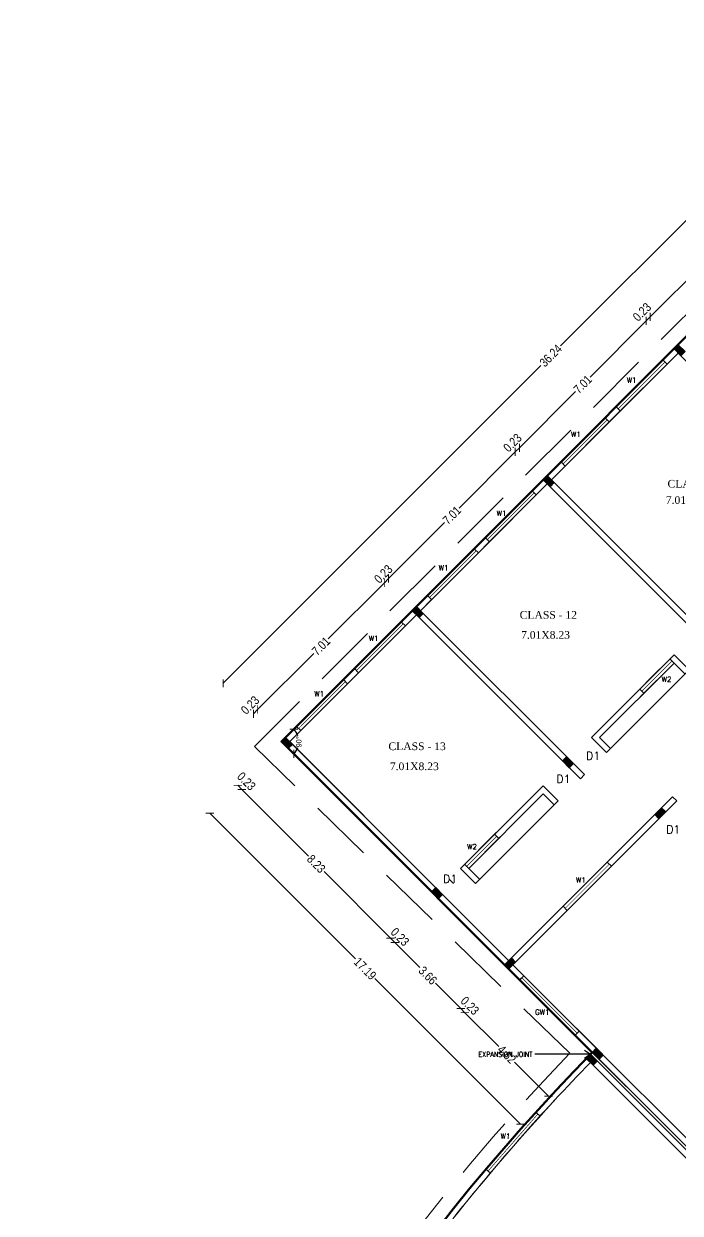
# Model space of a CAD drawing. Header units: metres. Extents: x 43 to 977, y 102 to 459.
# Drawn here: x 534.77 to 560.44, y 220.61 to 267.11 of the extents above; entities that cross this region are included whole.
import ezdxf

# ---------------------------------------------------------------- set-up
doc = ezdxf.new("R2010")
doc.units = ezdxf.units.M
doc.header["$MEASUREMENT"] = 0
doc.header["$PDMODE"] = 3
doc.linetypes.add('HIDDEN', pattern=[0.375, 0.25, -0.125])
doc.layers.get('0').update_dxf_attribs({"lineweight": 0})
doc.layers.get('Defpoints').update_dxf_attribs({"lineweight": 0})
doc.layers.add('BLK_1_FLR_1_BLT_UP_AREA_EXISTING', color=10, linetype='Continuous')
for name, color, linetype, lineweight in [('Column', 1, 'Continuous', 0), ('fence', 15, 'Continuous', 0), ('hatch', 7, 'Continuous', 0), ('TE', 9, 'Continuous', 0), ('TEXT', 130, 'Continuous', 0), ('WALL', 7, 'Continuous', 0), ('WIN', 13, 'Continuous', 0)]:
    doc.layers.add(name, color=color, linetype=linetype, lineweight=lineweight)
doc.styles.get("Standard").update_dxf_attribs({"font": 'romans.shx'})
doc.styles.add('style2', font='romantic.ttf')
doc.styles.add('visa', font='swissc.ttf')
doc.dimstyles.new('Copy of o3 400', dxfattribs={"dimscale": 0.23, "dimtxt": 0.9, "dimasz": 1, "dimexe": 5, "dimexo": 9, "dimgap": 0.23, "dimtad": 0, "dimlfac": 4, "dimzin": 3, "dimdsep": 46, "dimtxsty": 'visa', "dimblk": 'ARCHTICK', "dimcen": 0.09, "dimse1": 1, "dimse2": 1, "dimclrd": 7, "dimclre": 256, "dimclrt": 7, "dimadec": 0, "dimazin": 0, "dimtfac": 0.23, "dimtofl": 0, "dimtmove": 2, "dimatfit": 1, "dimldrblk": 'ARCHTICK', "dimfxl": 0, "dimtolj": 1, "dimtzin": 0, "dimarcsym": 0})
doc.dimstyles.new('o3', dxfattribs={"dimscale": 0.23, "dimtxt": 0.9, "dimasz": 1, "dimexe": 5, "dimexo": 9, "dimgap": 0.23, "dimtad": 0, "dimzin": 3, "dimdsep": 46, "dimtxsty": 'visa', "dimblk": 'ARCHTICK', "dimcen": 0.09, "dimse1": 1, "dimse2": 1, "dimclrd": 7, "dimclre": 256, "dimclrt": 7, "dimadec": 0, "dimazin": 0, "dimtfac": 0.23, "dimtofl": 0, "dimtmove": 2, "dimatfit": 1, "dimldrblk": 'ARCHTICK', "dimfxl": 0, "dimtolj": 1, "dimtzin": 0, "dimarcsym": 0})
pattern_1 = [(45, (-4819.6209237, 1803.7309695), (-0.0022447263868, 0.0022447263868), [])]
pattern_2 = [(135, (-1010.946364, -5134.3047594), (-0.0022447263868, -0.0022447263868), [])]

# ---------------------------------------------------------------- blocks, each defined once
blk = doc.blocks.new('_ArchTick')
at = {"color": 0, "const_width": 0.15}
blk.add_lwpolyline([(-0.5, -0.5), (0.5, 0.5)], dxfattribs=at)
blk = doc.blocks.new('*D226')
at = {"layer": 'Defpoints', "color": 0, "lineweight": 30}
for p in [(566.433, 257.868), (559.27, 255.657), (561.746, 253.181)]:
    blk.add_point(p, dxfattribs=at)
at = {"layer": 'WALL', "color": 7, "lineweight": -2}
for p, q in [((563.957, 260.344), (561.918, 258.305)), ((559.27, 255.657), (561.309, 257.695))]:
    blk.add_line(p, q, dxfattribs=at)
at = {"layer": 'WALL', "color": 7, "lineweight": -2, "xscale": 0.23, "yscale": 0.23, "zscale": 0.23}
for p, rotation in [((563.957, 260.344), 44.99999999388329), ((559.27, 255.657), 224.9999999938833)]:
    blk.add_blockref('_ArchTick', p, dxfattribs=dict(at, rotation=rotation))
at = {"layer": 'WALL', "color": 7, "insert": (561.613, 258), "char_height": 0.345, "attachment_point": 5, "rotation": 45, "style": 'visa'}
blk.add_mtext('\\A1;6.63', dxfattribs=at)
blk = doc.blocks.new('*D227')
at = {"layer": 'Defpoints', "color": 0, "lineweight": 30}
for p in [(559.108, 255.495), (561.746, 253.181), (561.661, 252.943)]:
    blk.add_point(p, dxfattribs=at)
at = {"layer": 'WALL', "color": 7, "lineweight": -2}
blk.add_line((559.27, 255.657), (559.108, 255.495), dxfattribs=at)
at = {"layer": 'WALL', "color": 7, "lineweight": -2, "xscale": 0.23, "yscale": 0.23, "zscale": 0.23}
for p, rotation in [((559.27, 255.657), 44.99999999388329), ((559.108, 255.495), 224.9999999938833)]:
    blk.add_blockref('_ArchTick', p, dxfattribs=dict(at, rotation=rotation))
at = {"layer": 'WALL', "color": 7, "insert": (558.947, 255.845), "char_height": 0.345, "attachment_point": 5, "rotation": 45, "style": 'visa'}
blk.add_mtext('\\A1;0.23', dxfattribs=at)
blk = doc.blocks.new('*D228')
at = {"layer": 'Defpoints', "color": 0, "lineweight": 30}
for p in [(561.661, 252.943), (554.152, 250.539), (556.78, 247.91)]:
    blk.add_point(p, dxfattribs=at)
at = {"layer": 'WALL', "color": 7, "lineweight": -2}
for p, q in [((559.108, 255.495), (556.914, 253.3)), ((554.152, 250.539), (556.347, 252.733))]:
    blk.add_line(p, q, dxfattribs=at)
at = {"layer": 'WALL', "color": 7, "lineweight": -2, "xscale": 0.23, "yscale": 0.23, "zscale": 0.23}
for p, rotation in [((559.108, 255.495), 44.99999999388329), ((554.152, 250.539), 224.9999999938833)]:
    blk.add_blockref('_ArchTick', p, dxfattribs=dict(at, rotation=rotation))
at = {"layer": 'WALL', "color": 7, "insert": (556.63, 253.017), "char_height": 0.345, "attachment_point": 5, "rotation": 45, "style": 'visa'}
blk.add_mtext('\\A1;7.01', dxfattribs=at)
blk = doc.blocks.new('*D229')
at = {"layer": 'Defpoints', "color": 0, "lineweight": 30}
for p in [(553.99, 250.377), (556.78, 247.91), (556.619, 247.749)]:
    blk.add_point(p, dxfattribs=at)
at = {"layer": 'WALL', "color": 7, "lineweight": -2}
blk.add_line((554.152, 250.539), (553.99, 250.377), dxfattribs=at)
at = {"layer": 'WALL', "color": 7, "lineweight": -2, "xscale": 0.23, "yscale": 0.23, "zscale": 0.23}
for p, rotation in [((554.152, 250.539), 44.99999999388329), ((553.99, 250.377), 224.9999999938833)]:
    blk.add_blockref('_ArchTick', p, dxfattribs=dict(at, rotation=rotation))
at = {"layer": 'WALL', "color": 7, "insert": (553.882, 250.734), "char_height": 0.345, "attachment_point": 5, "rotation": 45, "style": 'visa'}
blk.add_mtext('\\A1;0.23', dxfattribs=at)
blk = doc.blocks.new('*D230')
at = {"layer": 'Defpoints', "color": 0, "lineweight": 30}
for p in [(556.619, 247.749), (549.034, 245.421), (551.955, 242.5)]:
    blk.add_point(p, dxfattribs=at)
at = {"layer": 'WALL', "color": 7, "lineweight": -2}
for p, q in [((553.99, 250.377), (551.796, 248.182)), ((549.034, 245.421), (551.229, 247.615))]:
    blk.add_line(p, q, dxfattribs=at)
at = {"layer": 'WALL', "color": 7, "lineweight": -2, "xscale": 0.23, "yscale": 0.23, "zscale": 0.23}
for p, rotation in [((553.99, 250.377), 44.99999999388329), ((549.034, 245.421), 224.9999999938833)]:
    blk.add_blockref('_ArchTick', p, dxfattribs=dict(at, rotation=rotation))
at = {"layer": 'WALL', "color": 7, "insert": (551.512, 247.899), "char_height": 0.345, "attachment_point": 5, "rotation": 45, "style": 'visa'}
blk.add_mtext('\\A1;7.01', dxfattribs=at)
blk = doc.blocks.new('*D231')
at = {"layer": 'Defpoints', "color": 0, "lineweight": 30}
for p in [(548.872, 245.259), (551.793, 242.339), (551.955, 242.5)]:
    blk.add_point(p, dxfattribs=at)
at = {"layer": 'WALL', "color": 7, "lineweight": -2}
blk.add_line((549.034, 245.421), (548.872, 245.259), dxfattribs=at)
at = {"layer": 'WALL', "color": 7, "lineweight": -2, "xscale": 0.23, "yscale": 0.23, "zscale": 0.23}
for p, rotation in [((549.034, 245.421), 44.99999999388329), ((548.872, 245.259), 224.9999999938833)]:
    blk.add_blockref('_ArchTick', p, dxfattribs=dict(at, rotation=rotation))
at = {"layer": 'WALL', "color": 7, "insert": (548.831, 245.601), "char_height": 0.345, "attachment_point": 5, "rotation": 45, "style": 'visa'}
blk.add_mtext('\\A1;0.23', dxfattribs=at)
blk = doc.blocks.new('*D232')
at = {"layer": 'Defpoints', "color": 0, "lineweight": 30}
for p in [(551.793, 242.339), (543.916, 240.303), (546.983, 237.236)]:
    blk.add_point(p, dxfattribs=at)
at = {"layer": 'WALL', "color": 7, "lineweight": -2}
for p, q in [((548.872, 245.259), (546.678, 243.064)), ((543.916, 240.303), (546.111, 242.497))]:
    blk.add_line(p, q, dxfattribs=at)
at = {"layer": 'WALL', "color": 7, "lineweight": -2, "xscale": 0.23, "yscale": 0.23, "zscale": 0.23}
for p, rotation in [((548.872, 245.259), 44.99999999388329), ((543.916, 240.303), 224.9999999938833)]:
    blk.add_blockref('_ArchTick', p, dxfattribs=dict(at, rotation=rotation))
at = {"layer": 'WALL', "color": 7, "insert": (546.394, 242.781), "char_height": 0.345, "attachment_point": 5, "rotation": 45, "style": 'visa'}
blk.add_mtext('\\A1;7.01', dxfattribs=at)
blk = doc.blocks.new('*D233')
at = {"layer": 'Defpoints', "color": 0, "lineweight": 30}
for p in [(543.754, 240.141), (546.983, 237.236), (546.745, 237.151)]:
    blk.add_point(p, dxfattribs=at)
at = {"layer": 'WALL', "color": 7, "lineweight": -2}
blk.add_line((543.916, 240.303), (543.754, 240.141), dxfattribs=at)
at = {"layer": 'WALL', "color": 7, "lineweight": -2, "xscale": 0.23, "yscale": 0.23, "zscale": 0.23}
for p, rotation in [((543.916, 240.303), 44.99999999388329), ((543.754, 240.141), 224.9999999938833)]:
    blk.add_blockref('_ArchTick', p, dxfattribs=dict(at, rotation=rotation))
at = {"layer": 'WALL', "color": 7, "insert": (543.62, 240.475), "char_height": 0.345, "attachment_point": 5, "rotation": 45, "style": 'visa'}
blk.add_mtext('\\A1;0.23', dxfattribs=at)
blk = doc.blocks.new('*D234')
at = {"layer": 'Defpoints', "color": 0, "lineweight": 30}
for p in [(571.879, 263.263), (542.567, 241.328), (546.256, 237.64)]:
    blk.add_point(p, dxfattribs=at)
at = {"layer": 'WALL', "color": 7, "lineweight": -2}
for p, q in [((568.19, 266.952), (555.766, 254.528)), ((542.567, 241.328), (554.991, 253.753))]:
    blk.add_line(p, q, dxfattribs=at)
at = {"layer": 'WALL', "color": 7, "lineweight": -2, "xscale": 0.23, "yscale": 0.23, "zscale": 0.23}
for p, rotation in [((568.19, 266.952), 45.00068308527042), ((542.567, 241.328), 225.0006830852704)]:
    blk.add_blockref('_ArchTick', p, dxfattribs=dict(at, rotation=rotation))
at = {"layer": 'WALL', "color": 7, "insert": (555.379, 254.14), "char_height": 0.345, "attachment_point": 5, "rotation": 45.0007, "style": 'visa'}
blk.add_mtext('\\A1;36.24', dxfattribs=at)
blk = doc.blocks.new('*D594')
at = {"layer": 'Defpoints', "color": 0, "lineweight": 30}
for p in [(545.141, 239.347), (545.303, 239.185), (543.297, 237.179)]:
    blk.add_point(p, dxfattribs=at)
at = {"layer": 'WALL', "color": 7, "lineweight": -2}
blk.add_line((543.135, 237.341), (543.297, 237.179), dxfattribs=at)
at = {"layer": 'WALL', "color": 7, "lineweight": -2, "xscale": 0.23, "yscale": 0.23, "zscale": 0.23}
for p, rotation in [((543.135, 237.341), 135.0000000022721), ((543.297, 237.179), 315.0000000022721)]:
    blk.add_blockref('_ArchTick', p, dxfattribs=dict(at, rotation=rotation))
at = {"layer": 'WALL', "color": 7, "insert": (543.476, 237.499), "char_height": 0.345, "attachment_point": 5, "rotation": 315, "style": 'visa'}
blk.add_mtext('\\A1;0.23', dxfattribs=at)
blk = doc.blocks.new('*D595')
at = {"layer": 'Defpoints', "color": 0, "lineweight": 30}
for p in [(545.303, 239.185), (552.01, 234.256), (549.115, 231.361)]:
    blk.add_point(p, dxfattribs=at)
at = {"layer": 'WALL', "color": 7, "lineweight": -2}
for p, q in [((543.297, 237.179), (545.901, 234.575)), ((549.115, 231.361), (546.511, 233.965))]:
    blk.add_line(p, q, dxfattribs=at)
at = {"layer": 'WALL', "color": 7, "lineweight": -2, "xscale": 0.23, "yscale": 0.23, "zscale": 0.23}
for p, rotation in [((543.297, 237.179), 135.0000000025056), ((549.115, 231.361), 315.0000000025056)]:
    blk.add_blockref('_ArchTick', p, dxfattribs=dict(at, rotation=rotation))
at = {"layer": 'WALL', "color": 7, "insert": (546.206, 234.27), "char_height": 0.345, "attachment_point": 5, "rotation": 315, "style": 'visa'}
blk.add_mtext('\\A1;8.23', dxfattribs=at)
blk = doc.blocks.new('*D596')
at = {"layer": 'Defpoints', "color": 0, "lineweight": 30}
for p in [(552.01, 234.256), (552.172, 234.094), (549.277, 231.199)]:
    blk.add_point(p, dxfattribs=at)
at = {"layer": 'WALL', "color": 7, "lineweight": -2}
blk.add_line((549.115, 231.361), (549.277, 231.199), dxfattribs=at)
at = {"layer": 'WALL', "color": 7, "lineweight": -2, "xscale": 0.23, "yscale": 0.23, "zscale": 0.23}
for p, rotation in [((549.115, 231.361), 135.0000000025056), ((549.277, 231.199), 315.0000000025056)]:
    blk.add_blockref('_ArchTick', p, dxfattribs=dict(at, rotation=rotation))
at = {"layer": 'WALL', "color": 7, "insert": (549.482, 231.414), "char_height": 0.345, "attachment_point": 5, "rotation": 315, "style": 'visa'}
blk.add_mtext('\\A1;0.23', dxfattribs=at)
blk = doc.blocks.new('*D597')
at = {"layer": 'Defpoints', "color": 0, "lineweight": 30}
for p in [(552.172, 234.094), (554.758, 231.508), (551.863, 228.613)]:
    blk.add_point(p, dxfattribs=at)
at = {"layer": 'WALL', "color": 7, "lineweight": -2}
for p, q in [((549.277, 231.199), (550.262, 230.214)), ((551.863, 228.613), (550.877, 229.599))]:
    blk.add_line(p, q, dxfattribs=at)
at = {"layer": 'WALL', "color": 7, "lineweight": -2, "xscale": 0.23, "yscale": 0.23, "zscale": 0.23}
for p, rotation in [((549.277, 231.199), 135.0000000025056), ((551.863, 228.613), 315.0000000025056)]:
    blk.add_blockref('_ArchTick', p, dxfattribs=dict(at, rotation=rotation))
at = {"layer": 'WALL', "color": 7, "insert": (550.57, 229.906), "char_height": 0.345, "attachment_point": 5, "rotation": 315, "style": 'visa'}
blk.add_mtext('\\A1;3.66', dxfattribs=at)
blk = doc.blocks.new('*D598')
at = {"layer": 'Defpoints', "color": 0, "lineweight": 30}
for p in [(554.758, 231.508), (554.919, 231.346), (552.024, 228.451)]:
    blk.add_point(p, dxfattribs=at)
at = {"layer": 'WALL', "color": 7, "lineweight": -2}
blk.add_line((551.863, 228.613), (552.024, 228.451), dxfattribs=at)
at = {"layer": 'WALL', "color": 7, "lineweight": -2, "xscale": 0.23, "yscale": 0.23, "zscale": 0.23}
for p, rotation in [((551.863, 228.613), 135.0000000025056), ((552.024, 228.451), 315.0000000025056)]:
    blk.add_blockref('_ArchTick', p, dxfattribs=dict(at, rotation=rotation))
at = {"layer": 'WALL', "color": 7, "insert": (552.217, 228.724), "char_height": 0.345, "attachment_point": 5, "rotation": 315, "style": 'visa'}
blk.add_mtext('\\A1;0.23', dxfattribs=at)
blk = doc.blocks.new('*D599')
at = {"layer": 'Defpoints', "color": 0, "lineweight": 30}
for p in [(554.919, 231.346), (556.999, 226.898), (555.288, 225.187)]:
    blk.add_point(p, dxfattribs=at)
at = {"layer": 'WALL', "color": 7, "lineweight": -2}
for p, q in [((552.024, 228.451), (553.349, 227.127)), ((555.288, 225.187), (553.964, 226.512))]:
    blk.add_line(p, q, dxfattribs=at)
at = {"layer": 'WALL', "color": 7, "lineweight": -2, "xscale": 0.23, "yscale": 0.23, "zscale": 0.23}
for p, rotation in [((552.024, 228.451), 135.0000000025056), ((555.288, 225.187), 315.0000000025056)]:
    blk.add_blockref('_ArchTick', p, dxfattribs=dict(at, rotation=rotation))
at = {"layer": 'WALL', "color": 7, "insert": (553.656, 226.819), "char_height": 0.345, "attachment_point": 5, "rotation": 315, "style": 'visa'}
blk.add_mtext('\\A1;4.62', dxfattribs=at)
blk = doc.blocks.new('*D600')
at = {"layer": 'Defpoints', "color": 0, "lineweight": 30}
for p in [(544.845, 239.05), (542.042, 236.248), (556.998, 226.897)]:
    blk.add_point(p, dxfattribs=at)
at = {"layer": 'WALL', "color": 7, "lineweight": -2}
for p, q in [((542.042, 236.248), (547.738, 230.552)), ((554.196, 224.095), (548.5, 229.79))]:
    blk.add_line(p, q, dxfattribs=at)
at = {"layer": 'WALL', "color": 7, "lineweight": -2, "xscale": 0.23, "yscale": 0.23, "zscale": 0.23}
for p, rotation in [((542.042, 236.248), 134.9999999999867), ((554.196, 224.095), 314.9999999999868)]:
    blk.add_blockref('_ArchTick', p, dxfattribs=dict(at, rotation=rotation))
at = {"layer": 'WALL', "color": 7, "insert": (548.119, 230.171), "char_height": 0.345, "attachment_point": 5, "rotation": 315, "style": 'visa'}
blk.add_mtext('\\A1;17.19', dxfattribs=at)
blk = doc.blocks.new('*D645')
at = {"layer": 'Defpoints', "color": 0, "lineweight": 30, "ltscale": 20}
for p in [(545.438, 239.643), (544.845, 239.05), (544.845, 239.05), (545.503, 238.874), (553.573, 230.323)]:
    blk.add_point(p, dxfattribs=at)
at = {"layer": 'TEXT', "color": 7, "lineweight": -2, "ltscale": 20}
for start, end in [(19.4167, 45), (315, 340.5833)]:
    blk.add_arc((544.845, 239.05), 0.682, start, end, dxfattribs=at)
at = {"layer": 'TEXT', "color": 7, "lineweight": -2, "ltscale": 20, "xscale": 0.23, "yscale": 0.23, "zscale": 0.23}
for p, rotation in [((545.327, 239.532), 134.999999999824), ((545.327, 238.568), 225.0000000000168)]:
    blk.add_blockref('_ArchTick', p, dxfattribs=dict(at, rotation=rotation))
at = {"layer": 'TEXT', "color": 7, "ltscale": 20, "insert": (545.527, 239.05), "char_height": 0.207, "attachment_point": 5, "rotation": 90, "style": 'visa'}
blk.add_mtext('\\A1;90°', dxfattribs=at)

msp = doc.modelspace()

# ---------------------------------------------------------------- hatches: boundary and pattern name
at = {"layer": 'hatch'}
h = msp.add_hatch(dxfattribs=at)
h.set_pattern_fill('ANSI31', color=256, scale=0.025396, style=0)
h.set_pattern_definition([(45, (-4810.1391994, 1824.9571023), (-0.0022447263868, 0.0022447263868), [])])
h.paths.add_polyline_path([(560.36065, 254.56593), (560.19903, 254.40431), (560.4684, 254.13495), (560.63002, 254.29657)])
h = msp.add_hatch(dxfattribs=at)
h.set_pattern_fill('ANSI31', color=256, scale=0.025396, style=0)
h.set_pattern_definition([(45, (-4815.2571756, 1819.839126), (-0.0022447263868, 0.0022447263868), [])])
h.paths.add_polyline_path([(555.24268, 249.44796), (555.08106, 249.28634), (555.35042, 249.01697), (555.51204, 249.17859)])
h = msp.add_hatch(dxfattribs=at)
h.set_pattern_fill('ANSI31', color=256, scale=0.025396, style=0)
h.set_pattern_definition([(45, (-4820.3751518, 1814.72115), (-0.0022447263868, 0.0022447263868), [])])
h.paths.add_polyline_path([(550.1247, 244.32998), (549.96308, 244.16836), (550.23245, 243.89899), (550.39407, 244.06061)])
h = msp.add_hatch(dxfattribs=at)
h.set_pattern_fill('ANSI31', color=256, scale=0.025396, style=0)
h.set_pattern_definition([(45, (-4825.493128, 1809.6031738), (-0.0022447263868, 0.0022447263868), [])])
h.paths.add_polyline_path([(545.00672, 239.21201), (544.8451, 239.05038), (545.11447, 238.78102), (545.27609, 238.94264)])
h = msp.add_hatch(dxfattribs=at)
h.set_pattern_fill('ANSI31', color=256, scale=0.025396, style=0)
h.set_pattern_definition([(45, (-4814.5029475, 1808.8489457), (-0.0022447263868, 0.0022447263868), [])])
h.paths.add_polyline_path([(555.9969, 238.45778), (555.83528, 238.29616), (556.10465, 238.02679), (556.26627, 238.18841)])
h = msp.add_hatch(dxfattribs=at)
h.set_pattern_fill('ANSI31', color=256, scale=0.025396, angle=90, style=0)
h.set_pattern_definition(pattern_2)
h.paths.add_polyline_path([(559.4448, 236.19509), (559.60642, 236.03347), (559.87579, 236.30284), (559.71417, 236.46446)])
h = msp.add_hatch(dxfattribs=at)
h.set_pattern_fill('ANSI31', color=256, scale=0.025396, angle=90, style=0)
h.set_pattern_definition(pattern_2)
h.paths.add_polyline_path([(559.4448, 236.19509), (559.60642, 236.03347), (559.87579, 236.30284), (559.71417, 236.46446)])
h = msp.add_hatch(dxfattribs=at)
h.set_pattern_fill('ANSI31', color=256, scale=0.025396, angle=90, style=0)
h.set_pattern_definition(pattern_2)
h.paths.add_polyline_path([(559.4448, 236.19509), (559.60642, 236.03347), (559.87579, 236.30284), (559.71417, 236.46446)])
h = msp.add_hatch(dxfattribs=at)
h.set_pattern_fill('ANSI31', color=256, scale=0.025396, style=0)
h.set_pattern_definition(pattern_1)
h.paths.add_polyline_path([(550.87893, 233.3398), (550.71731, 233.17818), (550.98668, 232.90881), (551.1483, 233.07043)])
h = msp.add_hatch(dxfattribs=at)
h.set_pattern_fill('ANSI31', color=256, scale=0.025396, style=0)
h.set_pattern_definition(pattern_1)
h.paths.add_polyline_path([(550.87893, 233.3398), (550.71731, 233.17818), (550.98668, 232.90881), (551.1483, 233.07043)])
h = msp.add_hatch(dxfattribs=at)
h.set_pattern_fill('ANSI31', color=256, scale=0.025396, angle=90, style=0)
h.set_pattern_definition([(135, (-1016.8185683, -5140.1769636), (-0.0022447263868, -0.0022447263868), [])])
h.paths.add_polyline_path([(553.5726, 230.32289), (553.73422, 230.16127), (554.00359, 230.43064), (553.84197, 230.59226)])
h = msp.add_hatch(dxfattribs=at)
h.set_pattern_fill('ANSI31', color=256, scale=0.025396, angle=47.661914, style=0)
h.set_pattern_definition([(85.73883716, (5398.663333, -2808.552965), (0.0031657472555, -0.0002358758513), [])])
h.paths.add_polyline_path([(557.42983, 226.79008), (557.26821, 226.62846), (556.99884, 226.89783), (557.16046, 227.05945)])
h = msp.add_hatch(dxfattribs=at)
h.set_pattern_fill('ANSI31', color=256, scale=0.025396, angle=47.661914, style=0)
h.set_pattern_definition([(85.73883716, (5398.4298813, -2808.7864164), (0.0031657472555, -0.0002358758513), [])])
h.paths.add_polyline_path([(557.19638, 226.55663), (557.03475, 226.39501), (556.76539, 226.66438), (556.92701, 226.826)])

# ---------------------------------------------------------------- linework, layer by layer
at = {"layer": 'BLK_1_FLR_1_BLT_UP_AREA_EXISTING', "color": 26, "lineweight": 50}
msp.add_lwpolyline([(550.95117, 219.98291), (551.57533, 220.79226), (552.21949, 221.58401), (552.87373, 222.36745), (553.53795, 223.14245), (554.21204, 223.90889), (554.89588, 224.66663), (555.58937, 225.41555), (556.2899, 226.15972), (557.0009, 226.89038), (544.84303, 239.04831), (570.46811, 264.67339)], dxfattribs=at)
at = {"layer": 'Column'}
for points in [[(560.63002, 254.29657), (560.36065, 254.56593), (560.19903, 254.40431), (560.4684, 254.13495), (560.63002, 254.29657)], [(555.51204, 249.17859), (555.24268, 249.44796), (555.08106, 249.28634), (555.35042, 249.01697), (555.51204, 249.17859)], [(550.39407, 244.06061), (550.1247, 244.32998), (549.96308, 244.16836), (550.23245, 243.89899), (550.39407, 244.06061)], [(545.27609, 238.94264), (545.00672, 239.21201), (544.8451, 239.05038), (545.11447, 238.78102), (545.27609, 238.94264)], [(556.26627, 238.18841), (555.9969, 238.45778), (555.83528, 238.29616), (556.10465, 238.02679), (556.26627, 238.18841)], [(559.71417, 236.46446), (559.4448, 236.19509), (559.60642, 236.03347), (559.87579, 236.30284), (559.71417, 236.46446)], [(559.71417, 236.46446), (559.4448, 236.19509), (559.60642, 236.03347), (559.87579, 236.30284), (559.71417, 236.46446)], [(559.71417, 236.46446), (559.4448, 236.19509), (559.60642, 236.03347), (559.87579, 236.30284), (559.71417, 236.46446)], [(551.1483, 233.07043), (550.87893, 233.3398), (550.71731, 233.17818), (550.98668, 232.90881), (551.1483, 233.07043)], [(551.1483, 233.07043), (550.87893, 233.3398), (550.71731, 233.17818), (550.98668, 232.90881), (551.1483, 233.07043)], [(553.84197, 230.59226), (553.5726, 230.32289), (553.73422, 230.16127), (554.00359, 230.43064), (553.84197, 230.59226)]]:
    msp.add_lwpolyline(points, dxfattribs=at)
for points in [[(556.99884, 226.89783), (557.16046, 227.05945), (557.42983, 226.79008), (557.26821, 226.62846)], [(556.76539, 226.66438), (556.92701, 226.826), (557.19638, 226.55663), (557.03475, 226.39501)]]:
    msp.add_lwpolyline(points, close=True, dxfattribs=at)
at = {"layer": 'fence', "linetype": 'HIDDEN', "ltscale": 10}
for p, q in [((543.78826, 238.85552), (570.47018, 265.53744)), ((556.11997, 226.86166), (543.78826, 238.85552))]:
    msp.add_line(p, q, dxfattribs=at)
msp.add_arc((614.24549, 170.57741), 80.9104, 135.9220173, 169.1952229, dxfattribs=at)
at = {"layer": 'WALL'}
for p, q in [((559.76805, 253.97333), (560.79164, 254.99692)), ((559.92967, 253.81171), (559.76805, 253.97333)), ((557.50536, 251.71064), (557.93635, 252.14163)), ((558.09797, 251.98001), (557.93635, 252.14163)), ((557.66698, 251.54902), (557.50536, 251.71064)), ((555.94303, 249.82507), (555.78141, 249.98669)), ((555.4043, 249.28634), (561.22263, 243.46801)), ((554.81169, 248.69373), (554.65007, 248.85535)), ((552.38738, 246.59267), (552.81837, 247.02365)), ((552.97999, 246.86203), (552.81837, 247.02365)), ((552.54901, 246.43105), (552.38738, 246.59267)), ((549.53209, 243.73737), (550.55569, 244.76097)), ((550.71731, 244.59935), (550.55569, 244.76097)), ((549.69371, 243.57575), (549.53209, 243.73737)), ((549.69371, 243.57575), (550.1247, 244.00674)), ((556.53564, 237.5958), (550.1247, 244.00674)), ((556.96663, 239.21201), (560.19903, 242.44441)), ((547.26941, 241.47469), (547.7004, 241.90568)), ((547.86202, 241.74406), (547.7004, 241.90568)), ((557.28987, 239.21201), (560.19903, 242.12117)), ((557.72085, 238.78102), (560.79164, 241.8518)), ((547.43103, 241.31307), (547.26941, 241.47469)), ((547.43103, 241.31307), (547.86202, 241.74406)), ((544.8451, 239.05038), (545.43771, 239.64299)), ((545.59933, 239.48137), (545.43771, 239.64299)), ((550.98668, 232.90881), (544.8451, 239.05038)), ((553.5726, 230.32289), (544.8451, 239.05038)), ((553.73422, 230.48451), (545.00672, 239.21201)), ((545.16834, 239.05038), (545.59933, 239.48137)), ((550.98668, 233.23205), (545.16834, 239.05038)), ((557.55923, 238.6194), (556.96663, 239.21201)), ((557.72085, 238.78102), (557.28987, 239.21201)), ((557.72085, 238.78102), (557.55923, 238.6194)), ((556.53564, 237.5958), (556.69726, 237.75742)), ((551.84865, 234.09403), (555.08106, 237.32643)), ((555.67366, 236.73383), (555.08106, 237.32643)), ((552.17189, 234.09403), (555.08106, 237.00319)), ((560.14516, 236.89545), (553.5726, 230.32289)), ((555.51204, 236.57221), (555.08106, 237.00319)), ((555.51204, 236.57221), (555.67366, 236.73383)), ((560.14516, 236.89545), (560.30678, 236.73383)), ((560.14516, 236.89545), (560.30678, 236.73383)), ((552.44126, 233.50142), (555.51204, 236.57221)), ((553.89584, 230.32289), (559.87579, 236.30284)), ((559.86931, 236.29636), (559.70769, 236.13474)), ((559.86931, 236.29636), (559.70769, 236.13474)), ((553.34396, 235.26609), (553.18234, 235.42771)), ((552.44126, 233.50142), (551.84865, 234.09403)), ((552.60288, 233.66304), (552.01027, 234.25565)), ((557.74779, 234.17484), (557.58617, 234.33646)), ((551.57928, 233.50142), (551.41766, 233.66304)), ((556.02384, 232.45089), (555.86222, 232.61251)), ((554.16521, 229.73028), (553.5726, 230.32289)), ((554.32683, 229.8919), (553.89584, 230.32289)), ((554.16104, 229.73563), (554.32266, 229.89725)), ((554.16521, 229.73028), (554.32683, 229.8919)), ((556.21724, 227.67943), (555.78625, 228.11042)), ((556.2214, 227.67409), (555.79042, 228.10507)), ((556.38302, 227.83571), (555.95204, 228.26669)), ((556.48931, 227.7306), (556.32769, 227.56898)), ((556.32769, 227.56898), (556.32769, 227.56898)), ((563.14262, 220.75405), (556.32769, 227.56898)), ((556.48931, 227.7306), (556.48931, 227.7306)), ((556.48931, 227.7306), (563.14105, 221.07886)), ((563.07079, 220.68222), (556.92701, 226.826)), ((562.90917, 220.5206), (556.92877, 226.50099)), ((554.95881, 224.40804), (554.78864, 224.56537)), ((554.95881, 224.40804), (554.78864, 224.56537)), ((553.01277, 222.18348), (552.83698, 222.33048)), ((553.01277, 222.18348), (552.83698, 222.33048))]:
    msp.add_line(p, q, dxfattribs=at)
at = {"layer": 'WALL', "color": 7}
for points in [[(555.4043, 249.28634), (560.36065, 254.24269)], [(559.92967, 253.81171), (560.36065, 254.24269), (566.77159, 247.83175)], [(557.66698, 251.54902), (558.09797, 251.98001)], [(550.28632, 244.16836), (555.24268, 249.12472)], [(554.81169, 248.69373), (555.24268, 249.12472), (561.06101, 243.30639)], [(552.54901, 246.43105), (552.97999, 246.86203)], [(556.69726, 237.75742), (550.28632, 244.16836), (550.71731, 244.59935)], [(560.19903, 242.44441), (560.79164, 241.8518)], [(560.03741, 242.28279), (560.63002, 241.69018)], [(558.85645, 241.10183), (559.01807, 240.94021)], [(559.87579, 236.30284), (560.30678, 236.73383)], [(559.87579, 236.30284), (560.30678, 236.73383)]]:
    msp.add_lwpolyline(points, dxfattribs=at)
at = {"layer": 'WALL'}
for centre, radius, start, end in [((614.24133, 170.58276), 80.3009, 135.5403997, 141.5299911), ((614.24133, 170.58276), 80.07233, 135.7055023, 141.5306118), ((614.24549, 170.57741), 80.3009, 137.0015304, 141.5299911), ((614.24549, 170.57741), 80.07233, 137.1647123, 141.5306118)]:
    msp.add_arc(centre, radius, start, end, dxfattribs=at)
at = {"layer": 'WIN', "color": 7}
for p, q in [((557.93635, 252.14163), (559.76805, 253.97333)), ((559.92967, 253.81171), (558.09797, 251.98001)), ((555.24268, 249.44796), (557.50536, 251.71064)), ((557.66698, 251.54902), (555.83528, 249.71732)), ((552.81837, 247.02365), (555.08106, 249.28634)), ((554.81169, 248.69373), (552.97999, 246.86203)), ((550.55569, 244.76097), (552.38738, 246.59267)), ((552.54901, 246.43105), (550.28632, 244.16836)), ((547.7004, 241.90568), (549.53209, 243.73737)), ((549.69371, 243.57575), (547.86202, 241.74406)), ((559.09888, 241.34426), (560.19903, 242.44441)), ((560.19903, 242.12117), (558.87913, 240.80127)), ((545.43771, 239.64299), (547.26941, 241.47469)), ((547.43103, 241.31307), (545.59933, 239.48137)), ((551.84865, 234.09403), (553.24936, 235.49474)), ((553.41098, 235.33312), (552.17189, 234.09403)), ((556.32769, 227.56898), (554.16104, 229.73563)), ((554.32266, 229.89725), (556.48931, 227.7306)), ((554.32683, 229.8919), (555.95204, 228.26669)), ((555.79042, 228.10507), (554.16521, 229.73028)), ((558.27568, 225.62099), (556.21724, 227.67943)), ((557.84881, 226.04668), (556.2214, 227.67409)), ((556.37886, 227.84105), (558.43505, 225.78486)), ((556.38302, 227.83571), (558.00819, 226.21054)), ((558.2806, 225.61642), (558.44445, 225.45706))]:
    msp.add_line(p, q, dxfattribs=at)
at = {"layer": 'WIN', "const_width": 0.0254}
for points in [[(558.01716, 252.06082), (559.84886, 253.89252)], [(555.86222, 249.90588), (557.58617, 251.62983)], [(552.89918, 246.94284), (554.73088, 248.77454)], [(550.6365, 244.68016), (552.46819, 246.51186)], [(547.78121, 241.82487), (549.6129, 243.65656)], [(558.93726, 241.02102), (560.11822, 242.20198)], [(545.51852, 239.56218), (547.35022, 241.39388)], [(552.09108, 234.17484), (553.26315, 235.3469)], [(557.66698, 234.25565), (555.94303, 232.5317)], [(556.4085, 227.64979), (554.24185, 229.81644)], [(555.87123, 228.18588), (554.24602, 229.81109)], [(552.92487, 222.25698), (554.87373, 224.48671)], [(552.92487, 222.25698), (554.87373, 224.48671)]]:
    msp.add_lwpolyline(points, dxfattribs=at)

# ---------------------------------------------------------------- texts
at = {"layer": 'TEXT', "color": 4, "style": 'style2'}
for s, p in [('CLASS - 11', (559.94492, 248.98174)), ('7.01X8.23', (559.87849, 248.34415)), ('CLASS - 12', (554.16466, 243.85395)), ('7.01X8.23', (554.21799, 243.07136)), ('CLASS - 13', (549.03125, 238.71644)), ('7.01X8.23', (549.0873, 237.93386))]:
    msp.add_text(s, height=0.3, dxfattribs=at).set_placement(p)
at = {"layer": 'TEXT', "lineweight": -3, "width": 0.8}
msp.add_text('EXPANSION JOINT', height=0.2031694, dxfattribs=at).set_placement((552.553, 226.7195))
at = {"layer": 'WALL'}
for s, height, p in [('W1', 0.203169, (558.35354, 253.08091)), ('W1', 0.203169, (556.17053, 250.96038)), ('W1', 0.203169, (553.26292, 247.87518)), ('W1', 0.203169, (550.99307, 245.74123)), ('W1', 0.203169, (548.26521, 242.98406)), ('W2', 0.203169, (559.71401, 241.38217)), ('W1', 0.203169, (546.12928, 240.81934)), ('D1', 0.313036, (556.76136, 238.3393)), ('D1', 0.313036, (555.59875, 237.43514)), ('D1', 0.313036, (559.89442, 235.45968)), ('D1', 0.313036, (559.89442, 235.45968)), ('W2', 0.203169, (552.10923, 234.83939)), ('D1', 0.313036, (551.16855, 233.53133)), ('W1', 0.203169, (556.36238, 233.53834)), ('GW1', 0.203169, (554.76344, 228.36949))]:
    msp.add_text(s, height=height, dxfattribs=at).set_placement(p)
msp.add_text('W1', height=0.203169, rotation=358.783542, dxfattribs=at).set_placement((553.41131, 223.52433))
msp.add_text('W1', height=0.203169, rotation=358.783542, dxfattribs=at).set_placement((553.41131, 223.52433))

# ---------------------------------------------------------------- dimensions: what is measured, and where the dimension line sits
at = {"layer": 'TEXT', "ltscale": 20}
dim = msp.add_angular_dim_2l(base=(545.50341, 238.87399), line1=((553.5726, 230.32289), (544.8451, 239.05038)), line2=((544.8451, 239.05038), (545.43771, 239.64299)), dimstyle='o3', override={"dimpost": '\\X', "dimfxl": 4, "dimfxlon": 1}, dxfattribs=at)
dim.commit()
dim.dimension.update_dxf_attribs({"geometry": '*D645', "text_midpoint": (545.52663, 239.05038)})
at = {"layer": 'WALL'}
for p1, p2, distance, picture, middle in [((571.87907, 263.26338), (546.2559, 237.63959), -5.21674, '*D234', (555.37865, 254.14024)), ((556.99825, 226.89724), (544.8451, 239.05038), 3.96366, '*D600', (548.11894, 230.17108))]:
    dim = msp.add_aligned_dim(p1=p1, p2=p2, distance=distance, dimstyle='o3', override={"dimtxt": 1.5, "dimpost": '\\X'}, dxfattribs=at)
    dim.commit()
    dim.dimension.update_dxf_attribs({"geometry": picture, "text_midpoint": middle})
for base, p1, p2, angle, picture, middle in [((559.26992, 255.65666), (566.43304, 257.86753), (561.74605, 253.18054), 45, '*D226', (561.61342, 258.00016)), ((554.15195, 250.53869), (561.66062, 252.94273), (556.78045, 247.91018), 45, '*D228', (556.63012, 253.01687)), ((549.03397, 245.42071), (556.61883, 247.74856), (551.95453, 242.50015), 45, '*D230', (551.51215, 247.89889)), ((543.91599, 240.30274), (551.79291, 242.33853), (546.98258, 237.23615), 45, '*D232', (546.39417, 242.78091)), ((549.11526, 231.36064), (545.30303, 239.18507), (552.01027, 234.25565), 135, '*D595', (546.20609, 234.2698)), ((551.8628, 228.61309), (552.17189, 234.09403), (554.75782, 231.5081), 135, '*D597', (550.56984, 229.90605)), ((555.28845, 225.18744), (554.91944, 231.34648), (556.99884, 226.89783), 135, '*D599', (553.65644, 226.81946))]:
    dim = msp.add_linear_dim(base=base, p1=p1, p2=p2, angle=angle, dimstyle='o3', override={"dimtxt": 1.5, "dimpost": '\\X'}, dxfattribs=at)
    dim.commit()
    dim.dimension.update_dxf_attribs({"geometry": picture, "text_midpoint": middle})
for base, p1, p2, angle, picture, middle, dimtype in [((559.1083, 255.49504), (561.74605, 253.18054), (561.66062, 252.94273), 45, '*D227', (558.94677, 255.84486), 160), ((553.99033, 250.37707), (556.78045, 247.91018), (556.61883, 247.74856), 45, '*D229', (553.88152, 250.73382), 160), ((548.87235, 245.25909), (551.95453, 242.50015), (551.79291, 242.33853), 45, '*D231', (548.83112, 245.60132), 160), ((543.75437, 240.14112), (546.98258, 237.23615), (546.74477, 237.15072), 45, '*D233', (543.61985, 240.47458), 160), ((543.29693, 237.17897), (545.14141, 239.34669), (545.30303, 239.18507), 315, '*D594', (543.47584, 237.49932), 161), ((549.27688, 231.19902), (552.01027, 234.25565), (552.17189, 234.09403), 135, '*D596', (549.48227, 231.41366), 160), ((552.02442, 228.45147), (554.75782, 231.5081), (554.91944, 231.34648), 135, '*D598', (552.21741, 228.7237), 160)]:
    dim = msp.add_linear_dim(base=base, p1=p1, p2=p2, angle=angle, dimstyle='o3', override={"dimtxt": 1.5, "dimpost": '\\X'}, dxfattribs=at)
    dim.commit()
    dim.dimension.update_dxf_attribs({"geometry": picture, "text_midpoint": middle, "dimtype": dimtype})

# ---------------------------------------------------------------- leaders
at = {"layer": 'TE', "color": 22, "ltscale": 20}
msp.add_leader([(556.927, 226.826), (554.75991, 226.826)], dimstyle='Copy of o3 400', override={"dimtxt": 1, "dimldrblk": 'Open90'}, dxfattribs=at)

doc.saveas('drawing.dxf')
